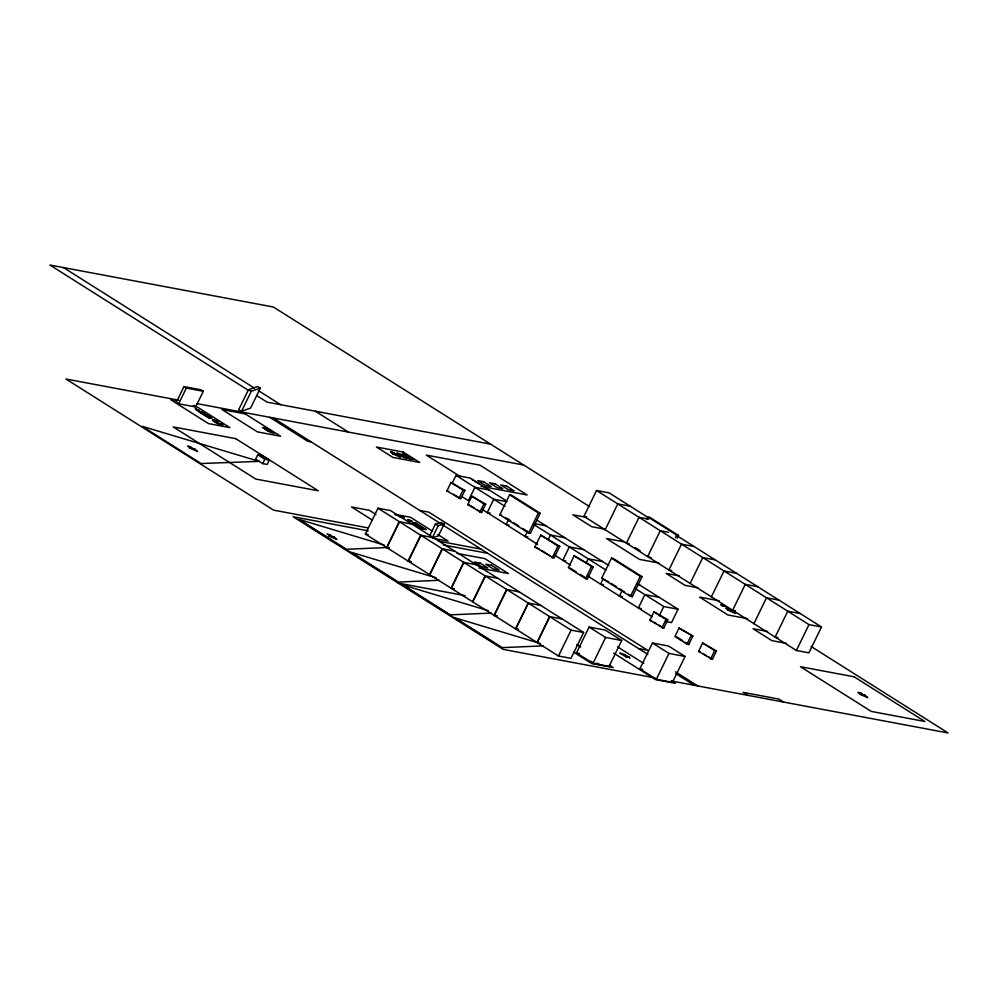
<?xml version="1.0" encoding="UTF-8"?>
<svg xmlns="http://www.w3.org/2000/svg" width="998" height="998" viewBox="0 0 998 998"><rect width="100%" height="100%" fill="white"/><g stroke="black" fill="none" stroke-linecap="round" stroke-linejoin="round"><path stroke-width="1.5" d="M183.969 386.6L176.309 402.294L178.679 403.778L195.658 406.972L203.318 391.278L200.96 389.794L183.969 386.6L186.327 388.085L203.318 391.278M178.679 403.778L186.327 388.085M248.427 389.756L238.647 409.804L241.516 411.313L250.598 408.107L260.378 388.06L257.509 386.55L248.427 389.756L251.296 391.266L260.378 388.06M241.516 411.313L251.296 391.266M257.758 454.776L255.638 459.142L262.711 463.608L267.19 464.444L269.31 460.09L262.224 455.624L257.758 454.776L264.844 459.255L269.31 460.09M262.711 463.608L264.844 459.255M389.395 548.027L386.613 547.503L365.368 534.08L377.98 508.219L390.505 510.577L411.75 523.987M386.613 547.503L399.237 521.63L411.987 524.137L433.232 537.548M420.719 535.202L399.462 521.779L386.85 547.653L408.095 561.063L420.719 535.202L433.469 537.697L454.714 551.108M442.201 548.763L429.577 574.623L408.332 561.213L420.956 535.352L442.201 548.763L454.951 551.258L476.196 564.668M446.892 490.929L451.009 482.496L464.831 490.43L460.727 498.863L446.892 490.929L448.688 491.266M452.094 483.406L456.011 475.385L470.32 478.079L506.834 501.121M435.365 524.187L429.552 536.101L432.408 537.61L438.347 535.963L444.16 524.05L441.316 522.54L435.365 524.187L438.209 525.697L444.16 524.05M432.408 537.61L438.209 525.697M458.93 498.526L463.047 490.093L464.831 490.43M467.763 504.651L471.867 496.218L485.702 504.165L481.585 512.585L467.763 504.651L469.547 504.988M479.801 512.248L483.905 503.828L485.702 504.165M463.683 562.323L442.438 548.912L429.814 574.773L451.059 588.184L463.683 562.323L476.433 564.818L497.678 578.241M485.165 575.883L472.553 601.744L451.296 588.333L463.92 562.473L485.165 575.883L497.915 578.378L519.16 591.802M499.823 514.818L509.604 494.771L511.388 495.108L540.192 513.284L530.412 533.344L528.628 533.007L499.823 514.818L501.607 515.155M508.755 519.172L506.148 524.524L509.005 525.06M527.643 531.098L525.035 536.45L527.892 536.986M528.628 533.007L538.409 512.947L540.192 513.284M506.647 589.444L485.402 576.033L472.778 601.894L494.035 615.304L506.647 589.444L519.397 591.951L540.642 605.362M518.299 629.389L515.517 628.877L494.26 615.454L506.884 589.593L528.129 603.004L540.879 605.512L562.124 618.922M534.916 547.041L540.729 535.128L559.741 546.343L553.94 558.256L534.916 547.041L539.157 548.937M548.488 539.007L550.434 535.003L564.743 537.685M515.517 628.877L528.129 603.004M549.611 616.564L536.999 642.438L515.754 629.027L528.366 603.154L549.611 616.564L562.361 619.072L583.605 632.483L570.993 658.343L558.481 655.998L537.236 642.587L549.848 616.714L571.093 630.137L583.605 632.483M552.144 557.919L557.957 546.006L559.741 546.343M676.544 535.452L821.516 626.969L808.904 652.842L796.392 650.484L583.93 516.353L596.542 490.492L609.054 492.837L647.802 517.301M574.162 555.824L568.349 567.737L585.577 578.615L587.373 578.952L593.186 567.039L574.162 555.824L593.186 567.039M586.25 562.86L588.209 558.843L602.518 561.537M605.175 529.763L617.787 503.903L630.299 506.26M585.577 578.615L591.39 566.702M558.481 655.998L571.093 630.137M601.682 578.204L611.462 558.156L613.246 558.493L642.051 576.669L632.27 596.717L630.474 596.392L601.682 578.204L608.705 581.846M603.191 578.79L600.584 584.142L603.441 584.678M576.47 652.917L589.082 627.043L605.175 630.075L621.704 640.504L609.092 666.365L592.999 663.346L576.47 652.917L579.401 653.465M646.617 519.621L647.927 516.952L649.71 517.288L678.515 535.464L677.205 538.147M622.066 590.716L619.459 596.056L622.328 596.604M592.999 663.346L605.611 637.485L621.704 640.504M647.665 556.597L660.277 530.724L668.623 532.296M630.474 596.392L640.254 576.333L642.051 576.669M675.421 537.81L676.731 535.128L678.515 535.464M649.848 620.307L653.964 611.874L667.787 619.808L663.682 628.241L649.848 620.307L651.644 620.644M659.191 615.891L663.757 606.534L678.054 609.229L671.542 622.59L665.816 621.517M639.843 668.86L652.455 642.999L668.548 646.018L685.065 656.459L672.452 682.32L656.36 679.289L639.843 668.86L642.762 669.409M661.899 627.904L666.003 619.471L667.787 619.808M690.154 583.418L702.779 557.558L715.292 559.903M679.039 628.104L674.922 636.524L686.961 644.134L688.757 644.471L692.861 636.038L679.039 628.104L692.861 636.038M656.36 679.289L668.972 653.428L685.065 656.459M686.961 644.134L691.078 635.701M711.399 596.829L724.024 570.968L736.536 573.326M698.538 651.432L702.642 642.999L716.477 650.945L712.36 659.366L698.538 651.432L700.322 651.769M710.576 659.029L714.68 650.609L716.477 650.945M753.902 623.663L766.514 597.79L779.026 600.147M796.392 650.484L809.004 624.623L821.516 626.969M266.815 429.489L268.35 429.951M195.396 408.906L199.338 410.527L197.903 410.378M408.182 519.634L412.137 521.268L409.043 520.37M222.566 424.824L219.123 424.237A3.767 0.649 26 0 1 217.527 423.564L212.549 420.42A3.767 0.649 26 0 1 212.462 420.033L216.167 420.794M413.459 459.479L409.592 458.831A4.229 0.736 26 0 1 407.795 458.07L404.951 456.523M388.783 547.453L346.481 549.274L299.275 519.471L384.342 545.07M439.207 580.3L398.414 582.059L351.209 552.256L436.276 577.867M491.141 613.096L450.36 614.855L403.142 585.04L488.209 610.651M543.074 645.881L502.293 647.64L455.076 617.837L540.143 643.436M221.731 424.661L215.106 422.179M412.523 459.305L408.057 458.107L402.219 454.539A4.229 0.736 26 0 1 402.107 454.102L405.338 454.776M490.592 444.135L267.09 402.144L256.561 395.495M178.754 400.21L65.905 379.003L273.639 510.153L368.2 527.917M197.055 403.641L523.638 465.006M176.446 400.834L170.733 399.761L208.495 423.601L229.952 427.631L194.785 405.438M196.107 409.454L196.943 409.741L195.533 408.893M265.019 429.028L267.888 430.837M311.326 441.964L307.746 441.291L269.734 417.301M480.974 486.3L527.156 494.971L479.951 465.168L426.308 455.088L460.402 476.62M648.762 519.147L639.032 517.313L626.42 543.186L629.202 543.698M489.207 489.993L474.898 487.311L468.374 500.684L462.086 496.705M506.66 501.657L493.785 499.237L487.261 512.598L490.13 513.134M583.93 516.353L586.712 516.877M585.938 517.251L572.864 514.806L591.752 526.719L604.825 529.177M694.047 546.492L681.522 544.147L668.91 570.008L671.691 570.532M534.417 523.613L545.856 525.771M624.523 541.914L606.46 538.508L639.506 559.379L659.079 563.059M635.015 547.59L637.285 549.287M419.821 510.465L428.841 512.161L647.627 650.284L638.608 648.588M583.63 549.611L569.322 546.929L562.81 560.29L565.666 560.826M394.697 514.294L410.428 517.251L432.571 531.235M396.006 515.18L401.82 516.278L404.178 517.762L399.824 516.952M408.906 520.183L410.64 521.093M757.781 586.737L745.269 584.379L732.657 610.252L735.439 610.764M413.047 522.79L416.802 523.913L414.12 522.989M413.983 523.389L414.706 523.513M414.457 523.688L417.189 524.611M415.53 523.888L418.262 524.811M416.603 524.087L417.326 524.224M415.405 524.274L416.116 524.412M415.879 524.574L418.611 525.509M416.952 524.773L423.925 528.391M418.025 524.985L418.736 525.11M416.827 525.173L417.538 525.31M417.289 525.472L420.021 526.408M418.362 525.672L419.085 525.809M418.237 526.071L418.948 526.196M418.711 526.37L421.443 527.293M419.784 526.57L420.495 526.695M419.659 526.956L420.37 527.094M679.214 575.871L666.14 573.413L685.027 585.339L698.101 587.797M420.121 527.256L422.853 528.192M421.193 527.455L421.917 527.593M421.069 527.855L421.78 527.992M421.543 528.154L424.275 529.09M422.616 528.354L425.348 529.289M423.688 528.553L424.399 528.691M422.491 528.753L423.202 528.878M432.458 538.147L448.202 541.103L437.785 534.516M438.359 541.103L481.061 549.125M368.187 530.849L293.125 516.739L503.229 649.386L654.875 677.879M443.249 544.945L487.673 553.291M800.271 613.558L787.759 611.213L775.147 637.073L777.929 637.597M637.423 584.84L640.292 585.377M365.368 534.08L368.15 534.604M719.184 600.784L699.61 597.103L727.941 614.993L747.514 618.66M456.947 553.391L484.741 558.606L508.344 573.513L479.09 568.012M721.704 605.337L722.527 605.624L720.955 604.875M659.179 597.303L644.87 594.621L638.346 607.982L641.215 608.518M408.095 561.063L410.877 561.587M408.332 561.213L411.114 561.737M767.574 631.46L753.053 628.728L771.941 640.654L786.461 643.386M451.059 588.184L453.841 588.708M451.296 588.333L454.078 588.857M398.177 583.069L465.143 595.644M494.035 615.304L496.817 615.828M494.26 615.454L497.041 615.978M515.754 629.027L518.536 629.538M595.868 663.196L598.775 663.745M671.729 681.048L948.1 732.969L811.012 646.417M723.438 606.235L724.935 606.41L721.08 604.776L723.438 606.235L721.916 605.561M404.564 454.564L402.444 454.352L404.639 456.236M215.343 420.632L212.749 420.245L214.707 421.929M405.213 454.626L406.286 454.951M268.674 430.762L269.922 431.024L266.092 429.19L270.583 431.41L268.524 429.889M408.319 519.634L409.729 520.482L408.157 519.733M647.315 556.111L651.457 557.932M268.649 430.911L268.013 430.6M268 430.45L266.79 429.602M196.706 409.442L197.791 410.228L196.244 409.642M647.927 516.952L676.731 535.128M596.542 490.492L809.004 624.623M589.556 506.61L273.402 307.022L49.9 265.031L248.664 390.517M636.437 548.488L640.279 550.921M611.462 558.156L640.254 576.333M509.604 494.771L538.409 512.947M537.049 520.207L608.817 565.504M637.772 583.793L678.054 609.229M472.241 479.576L479.888 484.404M456.011 475.385L505.113 506.385M534.067 524.674L605.836 569.97M634.803 588.259L663.757 606.534M540.729 535.128L557.957 546.006M611.325 583.493L616.552 586.799M619.172 588.458L624.411 591.764M628.341 594.247L632.27 596.717M451.009 482.496L463.047 490.093M471.867 496.218L483.905 503.828M505.537 517.638L510.776 520.944M513.396 522.59L518.636 525.896M522.553 528.379L526.482 530.861M653.964 611.874L666.003 619.471M702.642 642.999L714.68 650.609M482.221 509.417L537.623 544.397M553.99 554.726L570.357 565.068M587.984 576.195L652.193 616.727M783.605 702.056L778.877 699.074L743.111 692.363L747.839 695.344M453.504 494.297L459.517 498.102M570.132 568.074L576.295 571.954M579.988 574.287L587.373 578.952M470.757 505.749L474.362 508.032M476.77 509.541L481.585 512.585M541.627 550.484L550.235 555.923M654.052 622.153L656.459 623.675M658.867 625.197L663.682 628.241M676.719 636.861L682.732 640.666M685.139 642.188L688.757 644.471M703.939 654.052L706.347 655.574M708.755 657.083L712.36 659.366M315.368 411.213L348.414 432.084M63.485 267.589L254.353 388.085M258.295 390.567L280.675 404.701M652.455 642.999L668.972 653.428M273.315 417.975L647.877 654.439M675.496 671.866L697.777 685.938M675.846 673.675L694.196 685.264M589.082 627.043L605.611 637.485M617.6 646.891L643.835 663.458M671.367 680.848L675.309 683.331L655.636 679.626L613.67 653.141M377.98 508.219L399.237 521.63M375.972 514.469L369.41 510.327L351.533 506.972L372.516 520.22M576.769 644.583L580.674 647.053M609.329 665.142L613.234 667.612L591.777 663.583L573.551 652.068M193.3 405.487L195.658 406.972M196.419 409.642L195.383 409.03M590.616 661.163L592.974 662.66M306.361 524.461L332.334 540.854M338.472 544.733L364.432 561.125M370.57 565.005L396.543 581.397M402.681 585.277L428.641 601.669M434.779 605.537L460.752 621.929M466.889 625.808L492.862 642.201M259.181 461.375L201.072 463.546L142.053 426.283L259.181 461.375M245.221 413.896L221.98 409.529L257.384 431.872L280.625 436.251L245.221 413.896M201.584 411.787L198.003 411.114L208.395 417.675L211.963 418.349L201.584 411.787M199.55 411.613L198.839 411.488L200.498 412.211L199.55 411.613M201.646 412.012L199.912 411.687L202.594 412.611L201.646 412.012M200.972 412.511L200.249 412.374L201.908 413.11L200.972 412.511M202.045 412.71L201.322 412.586L202.981 413.309L202.045 412.71M203.118 412.91L202.394 412.785L204.054 413.509L203.118 412.91M202.382 413.409L201.671 413.272L203.33 414.008L202.382 413.409M203.455 413.609L202.744 413.471L204.403 414.207L203.455 413.609M204.528 413.808L203.817 413.671L209.717 417.089L204.528 413.808M203.804 414.295L203.081 414.17L204.74 414.894L203.804 414.295M204.877 414.507L204.153 414.37L205.813 415.093L204.877 414.507M403.229 452.057L376.408 447.017L392.938 457.446L419.759 462.486L403.229 452.057M205.214 415.193L204.503 415.056L206.162 415.792L205.214 415.193M206.287 415.393L205.576 415.268L207.235 415.991L206.287 415.393M206.636 416.091L205.912 415.954L207.572 416.69L206.636 416.091M207.709 416.291L206.985 416.154L208.644 416.89L207.709 416.291M208.046 416.989L207.334 416.852L208.994 417.576L208.046 416.989M209.118 417.189L208.407 417.052L210.067 417.775L209.118 417.189M210.191 417.389L209.48 417.251L211.139 417.987L210.191 417.389M266.404 428.217L262.624 427.506L270.296 432.346L274.076 433.057L266.404 428.217M393.162 452.468L390.48 451.969L393.748 452.843L393.162 452.468M399.487 453.653L396.605 453.117L403.679 457.583L406.573 458.132L399.487 453.653M406.623 455.013L403.903 454.502L408.419 456.148L406.623 455.013M394.198 453.317L392.401 452.98L394.784 453.691L394.198 453.317M397.454 454.589L392.089 453.579L400.385 457.234L397.454 454.589M216.479 420.844L214.059 420.395L218.075 421.855L216.479 420.844M411.999 458.419L409.28 457.907L413.796 459.542L411.999 458.419M221.269 423.876L218.849 423.414L222.866 424.886L221.269 423.876M483.568 481.697L477.78 480.612L485.427 485.44L491.216 486.525L483.568 481.697M495.195 483.88L489.407 482.795L497.054 487.623L502.83 488.708L495.195 483.88M506.522 486.014L500.734 484.928L508.369 489.744L514.157 490.841L506.522 486.014M235.74 438.658L173.165 426.894L255.787 479.052L318.362 490.816L235.74 438.658M190.306 446.73L187.624 446.231L190.892 447.104L190.306 446.73M191.329 447.578L189.545 447.241L191.915 447.952L191.329 447.578M194.598 448.851L189.233 447.84L197.529 451.495L194.598 448.851M415.792 523.089L412.211 522.428L422.603 528.977L426.183 529.651L415.792 523.089M728.34 608.718L725.658 608.219L728.939 609.092L728.34 608.718M729.376 609.566L727.579 609.229L729.962 609.94L729.376 609.566M329.652 534.716L326.97 534.204L330.251 535.078L329.652 534.716M480.25 563.159L474.462 562.061L482.109 566.889L487.897 567.974L480.25 563.159M491.577 565.28L485.789 564.194L493.424 569.022L499.212 570.108L491.577 565.28M732.632 610.838L727.268 609.828L735.563 613.483L732.632 610.838M330.687 535.564L328.903 535.227L331.274 535.926L330.687 535.564M333.956 536.824L328.591 535.814L336.887 539.469L333.956 536.824M854.076 676.781L800.433 666.701L871.254 711.412L924.897 721.492L854.076 676.781M860.638 692.974L857.956 692.475L861.224 693.348L860.638 692.974M861.661 693.822L859.877 693.485L862.26 694.196L861.661 693.822M864.929 695.095L859.565 694.084L867.861 697.739L864.929 695.095M625.297 654.813L619.833 653.041L626.507 657.258L625.297 654.813M629.264 657.033L628.54 656.709L629.875 658.256L629.264 657.033M627.53 656.435L626.806 656.11L627.942 657.245L627.53 656.435"/></g></svg>
